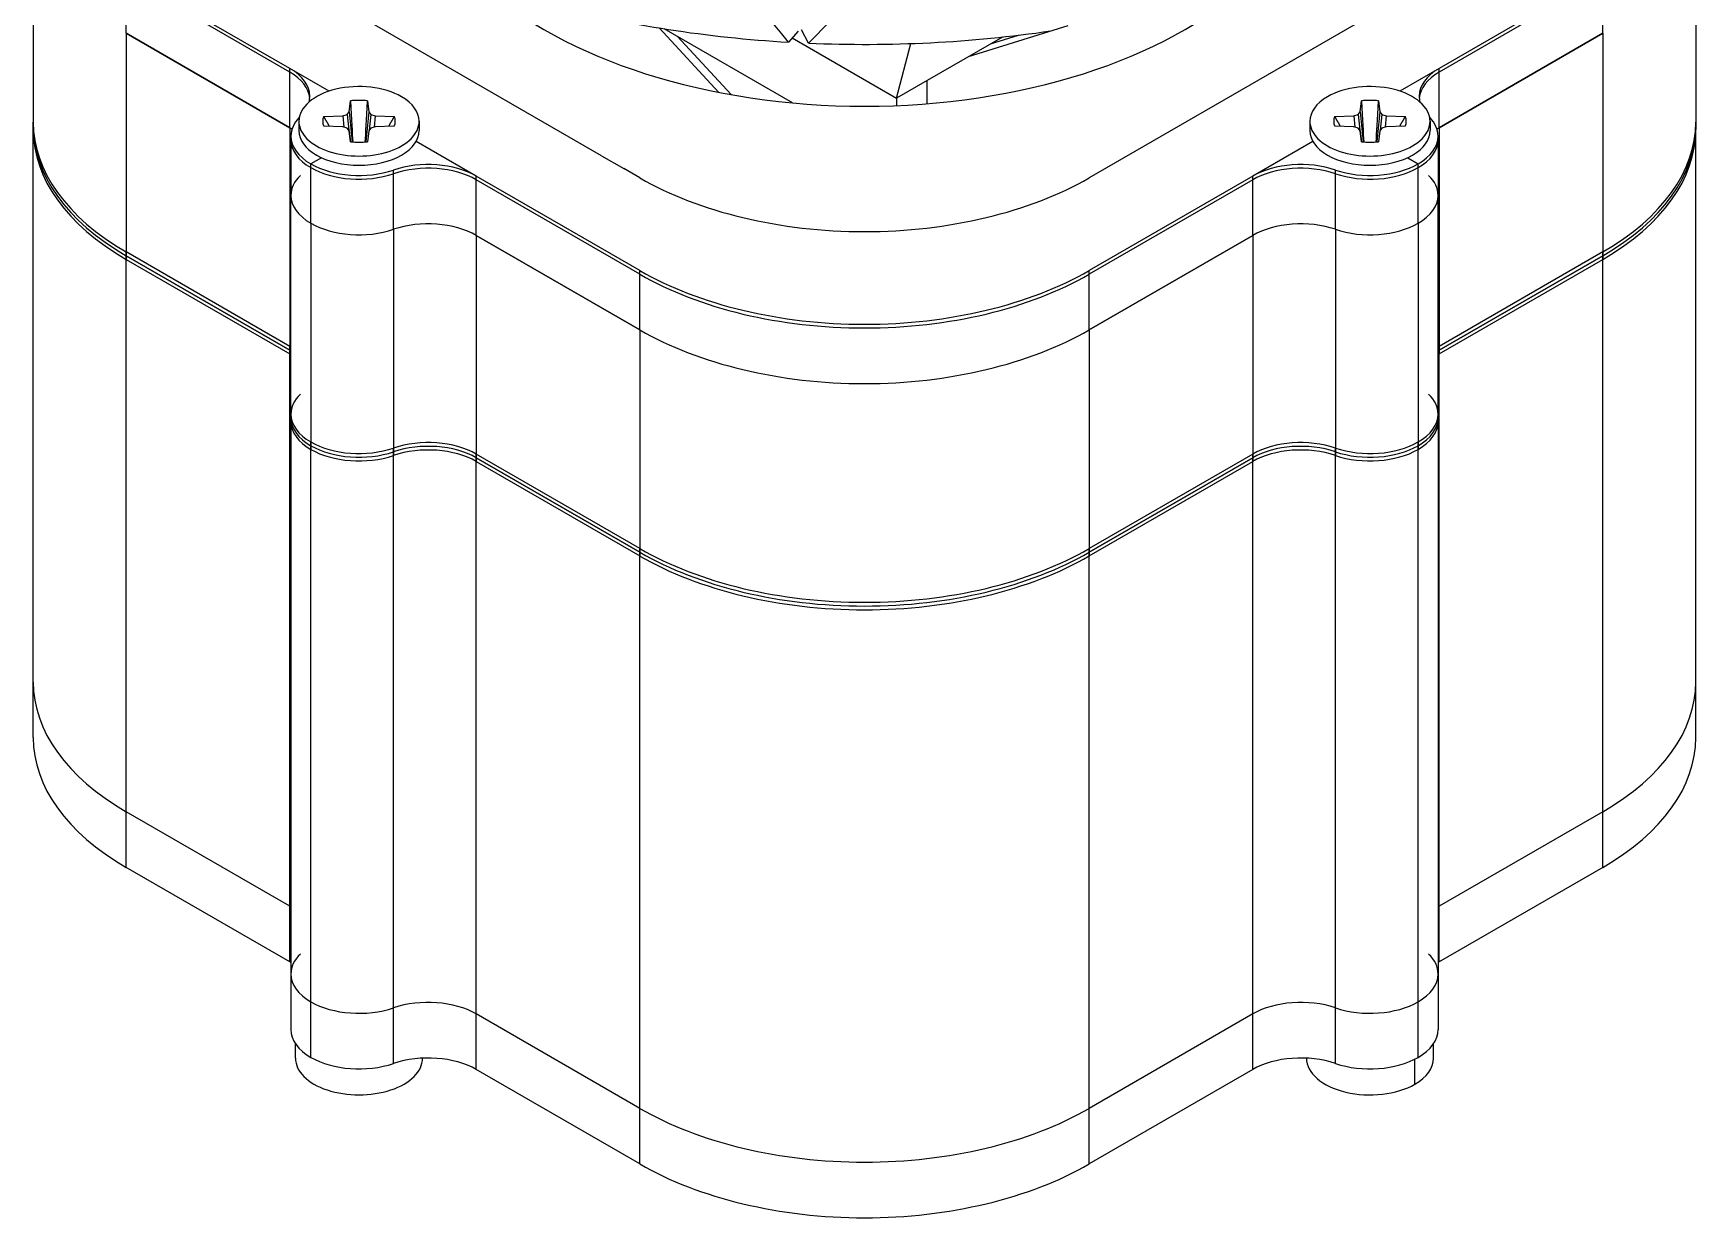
# Model space of a CAD drawing. Extents: x 20 to 191, y 30 to 285.
# Drawn here: x 65.2 to 138.5, y 164.3 to 216.5 of the extents above; entities that cross this region are included whole.
import ezdxf

# ---------------------------------------------------------------- set-up
doc = ezdxf.new("R2010")
doc.units = 0
doc.layers.add('View', color=7, linetype='CONTINUOUS')

msp = doc.modelspace()

# ---------------------------------------------------------------- linework, layer by layer
at = {"layer": 'View'}
for p, q in [((65.2319, 222.216), (65.2319, 212.418)), ((138.487, 222.216), (138.487, 212.418)), ((76.5382, 214.953), (69.3324, 219.113)), ((90.2743, 211.105), (76.4035, 219.113)), ((134.386, 219.113), (127.18, 214.953)), ((76.5382, 214.789), (69.3324, 218.95)), ((69.3324, 216.5), (69.3324, 218.95)), ((134.386, 218.95), (127.18, 214.789)), ((134.386, 216.5), (134.386, 218.95)), ((125.63, 218.14), (111.759, 210.132)), ((76.5382, 212.34), (69.3324, 216.5)), ((69.3324, 216.5), (76.5382, 212.34)), ((69.3324, 216.5), (69.3324, 206.702)), ((95.4408, 213.898), (92.8077, 216.734)), ((98.6861, 213.433), (93.0321, 216.698)), ((93.5989, 216.37), (95.9897, 213.796)), ((98.9377, 216.59), (98.5043, 216.109)), ((98.6744, 216.298), (103.274, 213.642)), ((99.3975, 216.064), (99.078, 216.649)), ((107.934, 216.333), (104.617, 214.418)), ((110.815, 216.823), (106.432, 215.466)), ((107.411, 216.031), (108.649, 216.414)), ((134.386, 216.5), (127.18, 212.34)), ((127.18, 212.34), (134.386, 216.5)), ((134.386, 216.5), (134.386, 206.702)), ((103.274, 213.642), (103.9, 216.047)), ((78.2731, 213.951), (76.5382, 214.953)), ((76.5382, 214.789), (76.5382, 214.953)), ((76.5382, 212.34), (76.5382, 214.789)), ((127.18, 214.953), (125.445, 213.951)), ((127.18, 214.789), (127.18, 214.953)), ((127.18, 212.34), (127.18, 214.789)), ((104.617, 214.418), (103.274, 213.642)), ((104.617, 213.397), (104.617, 214.418)), ((79.1573, 213.036), (79.2105, 213.52)), ((79.9604, 213.52), (80.0136, 213.036)), ((103.274, 213.642), (103.274, 213.316)), ((123.705, 213.036), (123.758, 213.52)), ((124.508, 213.52), (124.561, 213.036)), ((65.2319, 212.418), (65.2319, 212.581)), ((76.9354, 212.622), (76.9354, 212.214)), ((78.03, 212.838), (78.8673, 212.869)), ((78.8673, 212.869), (79.0675, 212.921)), ((78.8673, 212.869), (78.9182, 212.361)), ((79.0675, 212.921), (79.1573, 213.036)), ((79.0675, 212.921), (79.1363, 212.234)), ((79.1573, 213.036), (79.2897, 211.714)), ((80.0136, 213.036), (79.8811, 211.714)), ((80.0136, 213.036), (80.1034, 212.921)), ((80.1034, 212.921), (80.0346, 212.234)), ((80.1034, 212.921), (80.3035, 212.869)), ((80.3035, 212.869), (80.2527, 212.361)), ((80.3035, 212.869), (81.1409, 212.838)), ((82.2354, 212.622), (82.2354, 212.214)), ((121.483, 212.622), (121.483, 212.214)), ((122.578, 212.838), (123.415, 212.869)), ((123.415, 212.869), (123.615, 212.921)), ((123.415, 212.869), (123.466, 212.361)), ((123.615, 212.921), (123.705, 213.036)), ((123.615, 212.921), (123.684, 212.234)), ((123.705, 213.036), (123.837, 211.714)), ((124.561, 213.036), (124.429, 211.714)), ((124.561, 213.036), (124.651, 212.921)), ((124.651, 212.921), (124.582, 212.234)), ((124.651, 212.921), (124.851, 212.869)), ((124.851, 212.869), (124.8, 212.361)), ((124.851, 212.869), (125.689, 212.838)), ((126.783, 212.622), (126.783, 212.214)), ((138.487, 212.418), (138.487, 212.581)), ((65.2319, 212.418), (65.2319, 212.254)), ((65.2319, 187.923), (65.2319, 212.418)), ((76.5382, 212.34), (76.5382, 202.542)), ((76.5854, 211.969), (76.5854, 211.805)), ((76.5854, 211.805), (76.5854, 209.356)), ((78.8673, 212.375), (78.03, 212.405)), ((79.0675, 212.323), (78.8673, 212.375)), ((79.1573, 212.207), (79.0675, 212.323)), ((79.2105, 211.724), (79.1573, 212.207)), ((79.1573, 212.207), (79.2121, 211.724)), ((80.0136, 212.207), (79.9588, 211.724)), ((80.0136, 212.207), (79.9604, 211.724)), ((80.1034, 212.323), (80.0136, 212.207)), ((80.3035, 212.375), (80.1034, 212.323)), ((81.1409, 212.405), (80.3035, 212.375)), ((84.754, 210.209), (82.1047, 211.739)), ((121.614, 211.739), (118.965, 210.209)), ((123.415, 212.375), (122.578, 212.405)), ((123.615, 212.323), (123.415, 212.375)), ((123.705, 212.207), (123.615, 212.323)), ((123.758, 211.724), (123.705, 212.207)), ((123.705, 212.207), (123.76, 211.724)), ((124.561, 212.207), (124.507, 211.724)), ((124.561, 212.207), (124.508, 211.724)), ((124.651, 212.323), (124.561, 212.207)), ((124.851, 212.375), (124.651, 212.323)), ((125.689, 212.405), (124.851, 212.375)), ((127.133, 211.969), (127.133, 211.805)), ((127.133, 211.805), (127.133, 209.356)), ((127.18, 212.34), (127.18, 202.542)), ((138.487, 212.418), (138.487, 212.254)), ((138.487, 187.923), (138.487, 212.418)), ((77.9358, 211.016), (77.4641, 210.744)), ((77.9237, 211.009), (77.7116, 211.132)), ((90.2743, 211.105), (91.2527, 210.54)), ((125.795, 211.009), (126.007, 211.132)), ((125.795, 211.009), (126.254, 210.744)), ((77.4641, 210.581), (77.4641, 210.744)), ((77.4641, 208.131), (77.4641, 210.581)), ((81.1091, 210.313), (81.1091, 210.477)), ((81.1091, 207.864), (81.1091, 210.313)), ((91.9598, 210.132), (91.2527, 210.54)), ((122.61, 210.313), (122.61, 210.477)), ((122.61, 207.864), (122.61, 210.313)), ((126.254, 210.581), (126.254, 210.744)), ((126.254, 208.131), (126.254, 210.581)), ((91.9598, 206.049), (84.754, 210.209)), ((84.754, 210.046), (84.754, 210.209)), ((84.754, 207.597), (84.754, 210.046)), ((91.9598, 205.886), (84.754, 210.046)), ((118.965, 210.209), (111.759, 206.049)), ((118.965, 210.046), (111.759, 205.886)), ((118.965, 210.046), (118.965, 210.209)), ((118.965, 207.597), (118.965, 210.046)), ((76.5854, 199.558), (76.5854, 209.356)), ((127.133, 199.558), (127.133, 209.356)), ((77.4641, 208.131), (77.4641, 198.333)), ((126.254, 208.131), (126.254, 198.333)), ((81.1091, 207.864), (81.1091, 198.066)), ((91.9598, 203.436), (84.754, 207.597)), ((84.754, 207.597), (91.9598, 203.436)), ((84.754, 207.597), (84.754, 197.799)), ((118.965, 207.597), (111.759, 203.436)), ((111.759, 203.436), (118.965, 207.597)), ((118.965, 207.597), (118.965, 197.799)), ((122.61, 207.864), (122.61, 198.066)), ((76.5382, 202.705), (69.3324, 206.866)), ((69.3324, 206.702), (69.3324, 206.866)), ((69.3324, 206.702), (76.5382, 202.542)), ((76.5382, 202.542), (69.3324, 206.702)), ((69.3324, 206.702), (69.3324, 206.539)), ((69.3324, 182.207), (69.3324, 206.702)), ((134.386, 206.866), (127.18, 202.705)), ((127.18, 202.542), (134.386, 206.702)), ((134.386, 206.702), (127.18, 202.542)), ((134.386, 206.702), (134.386, 206.866)), ((134.386, 206.702), (134.386, 206.539)), ((134.386, 182.207), (134.386, 206.702)), ((69.3324, 206.539), (76.5382, 202.379)), ((91.9598, 205.886), (91.9598, 206.049)), ((91.9598, 203.436), (91.9598, 205.886)), ((111.759, 205.886), (111.759, 206.049)), ((111.759, 203.436), (111.759, 205.886)), ((127.18, 202.379), (134.386, 206.539)), ((91.9598, 203.436), (91.9598, 193.638)), ((111.759, 203.436), (111.759, 193.638)), ((76.5382, 202.542), (76.5382, 202.705)), ((76.5382, 202.542), (76.5382, 202.379)), ((76.5382, 178.047), (76.5382, 202.542)), ((127.18, 202.542), (127.18, 202.705)), ((127.18, 202.542), (127.18, 202.379)), ((127.18, 178.047), (127.18, 202.542)), ((76.5854, 199.721), (76.5854, 199.558)), ((76.5854, 199.395), (76.5854, 199.558)), ((76.5854, 199.558), (76.5854, 175.063)), ((127.133, 199.721), (127.133, 199.558)), ((127.133, 199.395), (127.133, 199.558)), ((127.133, 199.558), (127.133, 175.063)), ((77.4641, 198.333), (77.4641, 198.496)), ((77.4641, 198.333), (77.4641, 198.17)), ((77.4641, 173.838), (77.4641, 198.333)), ((81.1091, 198.066), (81.1091, 198.229)), ((81.1091, 198.066), (81.1091, 197.903)), ((81.1091, 173.571), (81.1091, 198.066)), ((91.9598, 193.802), (84.754, 197.962)), ((84.754, 197.799), (84.754, 197.962)), ((84.754, 197.799), (91.9598, 193.638)), ((84.754, 197.799), (84.754, 197.635)), ((84.754, 173.304), (84.754, 197.799)), ((91.9598, 193.638), (84.754, 197.799)), ((118.965, 197.962), (111.759, 193.802)), ((111.759, 193.638), (118.965, 197.799)), ((118.965, 197.799), (111.759, 193.638)), ((118.965, 197.799), (118.965, 197.962)), ((118.965, 197.799), (118.965, 197.635)), ((118.965, 173.304), (118.965, 197.799)), ((122.61, 198.066), (122.61, 198.229)), ((122.61, 198.066), (122.61, 197.903)), ((122.61, 173.571), (122.61, 198.066)), ((126.254, 198.333), (126.254, 198.496)), ((126.254, 198.333), (126.254, 198.17)), ((126.254, 173.838), (126.254, 198.333)), ((84.754, 197.635), (91.9598, 193.475)), ((111.759, 193.475), (118.965, 197.635)), ((91.9598, 193.638), (91.9598, 193.802)), ((91.9598, 193.638), (91.9598, 193.475)), ((91.9598, 169.143), (91.9598, 193.638)), ((111.759, 193.638), (111.759, 193.802)), ((111.759, 193.638), (111.759, 193.475)), ((111.759, 169.143), (111.759, 193.638)), ((65.2319, 185.473), (65.2319, 187.923)), ((138.487, 185.473), (138.487, 187.923)), ((76.5382, 178.047), (69.3324, 182.207)), ((76.5382, 178.047), (69.3324, 182.207)), ((69.3324, 179.758), (69.3324, 182.207)), ((134.386, 182.207), (127.18, 178.047)), ((134.386, 182.207), (127.18, 178.047)), ((134.386, 179.758), (134.386, 182.207)), ((76.5382, 175.598), (69.3324, 179.758)), ((134.386, 179.758), (127.18, 175.598)), ((76.5382, 175.598), (76.5382, 178.047)), ((127.18, 175.598), (127.18, 178.047)), ((76.5854, 175.063), (76.5854, 172.614)), ((127.133, 175.063), (127.133, 172.614)), ((77.4641, 171.389), (77.4641, 173.838)), ((126.254, 171.389), (126.254, 173.838)), ((81.1091, 171.121), (81.1091, 173.571)), ((91.9598, 169.143), (84.754, 173.304)), ((91.9598, 169.143), (84.754, 173.304)), ((84.754, 170.854), (84.754, 173.304)), ((118.965, 173.304), (111.759, 169.143)), ((118.965, 173.304), (111.759, 169.143)), ((118.965, 170.854), (118.965, 173.304)), ((122.61, 171.121), (122.61, 173.571)), ((76.7854, 171.354), (76.7854, 171.992)), ((126.933, 171.354), (126.933, 171.992)), ((82.3854, 171.354), (82.3854, 171.356)), ((91.9598, 166.694), (84.754, 170.854)), ((118.965, 170.854), (111.759, 166.694)), ((121.333, 171.354), (121.333, 171.356)), ((126.113, 170.211), (126.113, 171.312)), ((91.9598, 166.694), (91.9598, 169.143)), ((111.759, 166.694), (111.759, 169.143))]:
    msp.add_line(p, q, dxfattribs=at)
for centre, major_axis, start_param, end_param in [((101.859, 224.828), (19.9905, 0), 3.70495, 5.71983), ((101.859, 235.28), (-33.3735, 0), -5.13529, -4.81309), ((101.859, 235.28), (-33.3735, 0), -4.78622, -4.46402), ((74.4169, 213.728), (3, 0), 0, 0.785398), ((74.4169, 213.565), (3, 0), 0.0471579, 0.785398), ((129.302, 213.728), (-3, 0), -0.785398, 0), ((129.302, 213.565), (-3, 0), -0.785398, -0.0471579), ((79.5854, 212.622), (2.65, 0), 0.785398, 3.14159), ((124.133, 212.622), (2.65, 0), 0, 2.35619), ((74.4169, 213.728), (3, 0), 6.13595, 0), ((79.5854, 212.622), (-1.6, 0), -1.80732, -1.33428), ((79.5854, 212.622), (2.65, 0), 0, 0.785398), ((124.133, 212.622), (2.65, 0), 2.35619, 3.14159), ((124.133, 212.622), (-1.6, 0), -1.80732, -1.33428), ((129.302, 213.728), (-3, 0), 0, -6.13595), ((79.2319, 212.581), (-14, 0), 0, -5.49779), ((79.5854, 211.969), (3, 0), 2.64108, 3.14159), ((79.5854, 212.622), (2.65, 0), 3.14159, 0), ((79.5854, 212.622), (-1.6, 0), -0.23652, -6.04667), ((79.5854, 212.622), (-1.6, 0), -3.37811, -2.90507), ((124.133, 212.622), (2.65, 0), 3.14159, 0), ((124.133, 212.622), (-1.6, 0), -0.23652, -6.04667), ((124.133, 212.622), (-1.6, 0), -3.37811, -2.90507), ((124.133, 211.969), (-3, 0), -3.14159, -2.64108), ((124.487, 212.581), (14, 0), 5.49779, 0), ((79.2319, 212.418), (14, 0), 3.14159, 3.92699), ((79.2319, 212.418), (-14, 0), 0, -5.49779), ((79.2319, 212.254), (14, 0), 3.14159, 3.92699), ((74.4169, 211.115), (3, 0), 0.738754, 0.785398), ((74.4169, 211.115), (3, 0), 0.738754, 0.785398), ((79.5854, 211.969), (3, 0), 3.14159, 3.92699), ((79.5854, 211.805), (3, 0), 3.14159, 3.92699), ((79.5854, 212.214), (2.65, 0), 3.14159, 3.92699), ((79.5854, 212.622), (-1.6, 0), -4.94891, -4.47587), ((79.5854, 212.214), (2.65, 0), 5.49779, 0), ((124.133, 212.214), (2.65, 0), 3.14159, 3.92699), ((124.133, 212.622), (-1.6, 0), -4.94891, -4.47587), ((124.133, 212.214), (2.65, 0), 5.49779, 0), ((124.133, 211.969), (-3, 0), -3.92699, -3.14159), ((124.133, 211.805), (-3, 0), -3.92699, -3.14159), ((129.302, 211.115), (-3, 0), -0.785398, -0.738754), ((129.302, 211.115), (-3, 0), -0.785398, -0.738754), ((124.487, 212.418), (-14, 0), -3.92699, -3.14159), ((124.487, 212.418), (14, 0), 5.49779, 0), ((124.487, 212.254), (-14, 0), -3.92699, -3.14159), ((79.5854, 212.214), (2.65, 0), 3.92699, 5.49779), ((124.133, 212.214), (2.65, 0), 3.92699, 5.49779), ((79.5854, 211.969), (-3, 0), -5.49779, -4.17967), ((79.5854, 211.805), (-3, 0), -5.49779, -4.17967), ((82.6327, 208.985), (-3, 0), -2.35619, -1.03808), ((82.6327, 208.821), (-3, 0), -2.35619, -1.03808), ((121.086, 208.985), (3, 0), 1.03808, 2.35619), ((121.086, 208.821), (3, 0), 1.03808, 2.35619), ((124.133, 211.969), (3, 0), 4.17967, 5.49779), ((124.133, 211.805), (3, 0), 4.17967, 5.49779), ((79.5854, 209.356), (3, 0), 2.60887, 3.14159), ((101.859, 215.847), (-14, 0), -5.49779, -3.92699), ((124.133, 209.356), (-3, 0), -3.14159, -2.60887), ((79.5854, 209.356), (3, 0), 3.14159, 3.92699), ((79.5854, 209.356), (3, 0), 3.14159, 3.92699), ((124.133, 209.356), (-3, 0), -3.92699, -3.14159), ((124.133, 209.356), (-3, 0), -3.92699, -3.14159), ((79.5854, 209.356), (-3, 0), -5.49779, -4.17967), ((79.5854, 209.356), (-3, 0), -5.49779, -4.17967), ((82.6327, 206.372), (-3, 0), -2.35619, -1.03808), ((82.6327, 206.372), (-3, 0), -2.35619, -1.03808), ((121.086, 206.372), (3, 0), 1.03808, 2.35619), ((121.086, 206.372), (3, 0), 1.03808, 2.35619), ((124.133, 209.356), (3, 0), 4.17967, 5.49779), ((124.133, 209.356), (3, 0), 4.17967, 5.49779), ((101.859, 211.765), (-14, 0), -5.49779, -3.92699), ((101.859, 211.601), (-14, 0), -5.49779, -3.92699), ((101.859, 209.152), (-14, 0), -5.49779, -3.92699), ((101.859, 209.152), (14, 0), 3.92699, 5.49779), ((74.4169, 201.481), (3, 0), 0.762864, 0.785398), ((74.4169, 201.317), (3, 0), 0.762864, 0.785398), ((74.4169, 201.317), (3, 0), 0.762864, 0.785398), ((74.4169, 201.154), (3, 0), 0.762864, 0.785398), ((129.302, 201.481), (-3, 0), -0.785398, -0.762864), ((129.302, 201.317), (-3, 0), -0.785398, -0.762864), ((129.302, 201.317), (-3, 0), -0.785398, -0.762864), ((129.302, 201.154), (-3, 0), -0.785398, -0.762864), ((79.5854, 199.721), (3, 0), 2.60887, 3.14159), ((124.133, 199.721), (-3, 0), -3.14159, -2.60887), ((79.5854, 199.721), (3, 0), 3.14159, 3.92699), ((79.5854, 199.558), (3, 0), 3.14159, 3.92699), ((79.5854, 199.558), (3, 0), 3.14159, 3.92699), ((79.5854, 199.395), (3, 0), 3.14159, 3.92699), ((124.133, 199.721), (-3, 0), -3.92699, -3.14159), ((124.133, 199.558), (-3, 0), -3.92699, -3.14159), ((124.133, 199.558), (-3, 0), -3.92699, -3.14159), ((124.133, 199.395), (-3, 0), -3.92699, -3.14159), ((82.6327, 196.737), (-3, 0), -2.35619, -1.03808), ((121.086, 196.737), (3, 0), 1.03808, 2.35619), ((79.5854, 199.721), (-3, 0), -5.49779, -4.17967), ((79.5854, 199.558), (-3, 0), -5.49779, -4.17967), ((79.5854, 199.558), (-3, 0), -5.49779, -4.17967), ((79.5854, 199.395), (-3, 0), -5.49779, -4.17967), ((82.6327, 196.574), (-3, 0), -2.35619, -1.03808), ((82.6327, 196.574), (-3, 0), -2.35619, -1.03808), ((82.6327, 196.411), (-3, 0), -2.35619, -1.03808), ((121.086, 196.574), (3, 0), 1.03808, 2.35619), ((121.086, 196.574), (3, 0), 1.03808, 2.35619), ((121.086, 196.411), (3, 0), 1.03808, 2.35619), ((124.133, 199.721), (3, 0), 4.17967, 5.49779), ((124.133, 199.558), (3, 0), 4.17967, 5.49779), ((124.133, 199.558), (3, 0), 4.17967, 5.49779), ((124.133, 199.395), (3, 0), 4.17967, 5.49779), ((101.859, 199.517), (-14, 0), -5.49779, -3.92699), ((101.859, 199.354), (14, 0), 3.92699, 5.49779), ((101.859, 199.354), (-14, 0), -5.49779, -3.92699), ((101.859, 199.19), (14, 0), 3.92699, 5.49779), ((79.2319, 187.923), (-14, 0), 0, -5.49779), ((79.2319, 187.923), (-14, 0), 0, -5.49779), ((124.487, 187.923), (14, 0), 5.49779, 0), ((124.487, 187.923), (14, 0), 5.49779, 0), ((79.2319, 185.473), (-14, 0), 0, -5.49779), ((124.487, 185.473), (14, 0), 5.49779, 0), ((74.4169, 176.822), (3, 0), 0.762864, 0.785398), ((74.4169, 176.822), (3, 0), 0.762864, 0.785398), ((129.302, 176.822), (-3, 0), -0.785398, -0.762864), ((129.302, 176.822), (-3, 0), -0.785398, -0.762864), ((79.5854, 175.063), (3, 0), 2.60887, 3.14159), ((124.133, 175.063), (-3, 0), -3.14159, -2.60887), ((74.4169, 174.373), (3, 0), 0.762864, 0.785398), ((129.302, 174.373), (-3, 0), -0.785398, -0.762864), ((79.5854, 175.063), (3, 0), 3.14159, 3.92699), ((79.5854, 175.063), (3, 0), 3.14159, 3.92699), ((124.133, 175.063), (-3, 0), -3.92699, -3.14159), ((124.133, 175.063), (-3, 0), -3.92699, -3.14159), ((79.5854, 175.063), (-3, 0), -5.49779, -4.17967), ((79.5854, 175.063), (-3, 0), -5.49779, -4.17967), ((82.6327, 172.079), (-3, 0), -2.35619, -1.03808), ((82.6327, 172.079), (-3, 0), -2.35619, -1.03808), ((121.086, 172.079), (3, 0), 1.03808, 2.35619), ((121.086, 172.079), (3, 0), 1.03808, 2.35619), ((124.133, 175.063), (3, 0), 4.17967, 5.49779), ((124.133, 175.063), (3, 0), 4.17967, 5.49779), ((79.5854, 172.614), (3, 0), 3.14159, 3.92699), ((124.133, 172.614), (-3, 0), -3.92699, -3.14159), ((82.6327, 169.629), (-3, 0), -2.35619, -1.03808), ((121.086, 169.629), (3, 0), 1.03808, 2.35619), ((79.5854, 171.354), (-2.8, 0), 0, -3.14159), ((79.5854, 172.614), (-3, 0), -5.49779, -4.17967), ((124.133, 171.354), (-2.8, 0), 0, -3.92699), ((124.133, 172.614), (3, 0), 4.17967, 5.49779), ((124.133, 171.354), (-2.8, 0), -3.92699, -3.14159), ((101.859, 174.859), (-14, 0), -5.49779, -3.92699), ((101.859, 174.859), (-14, 0), -5.49779, -3.92699), ((101.859, 172.409), (-14, 0), -5.49779, -3.92699)]:
    msp.add_ellipse(centre, major_axis=major_axis, ratio=0.57735, start_param=start_param, end_param=end_param, dxfattribs=at)
for points, degree in [([(98.5043, 216.109), (96.9621, 218.033), (95.4174, 219.951), (93.898, 221.888)], 3), ([(99.3975, 216.064), (101.12, 217.823), (102.84, 219.576), (104.54, 221.35)], 3), ([(79.2105, 213.52), (79.2574, 212.667), (79.2873, 212.118), (79.3092, 211.712)], 3), ([(79.8616, 211.712), (79.8836, 212.118), (79.9135, 212.667), (79.9604, 213.52)], 3), ([(123.758, 213.52), (123.805, 212.667), (123.835, 212.118), (123.857, 211.712)], 3), ([(124.409, 211.712), (124.431, 212.118), (124.461, 212.667), (124.508, 213.52)], 3), ([(78.2892, 212.396), (78.1713, 212.597), (78.03, 212.838)], 2), ([(81.1409, 212.838), (80.9996, 212.597), (80.8817, 212.396)], 2), ([(122.837, 212.396), (122.719, 212.597), (122.578, 212.838)], 2), ([(125.689, 212.838), (125.547, 212.597), (125.429, 212.396)], 2)]:
    msp.add_open_spline(points, degree=degree, dxfattribs=at)

doc.saveas('drawing.dxf')
